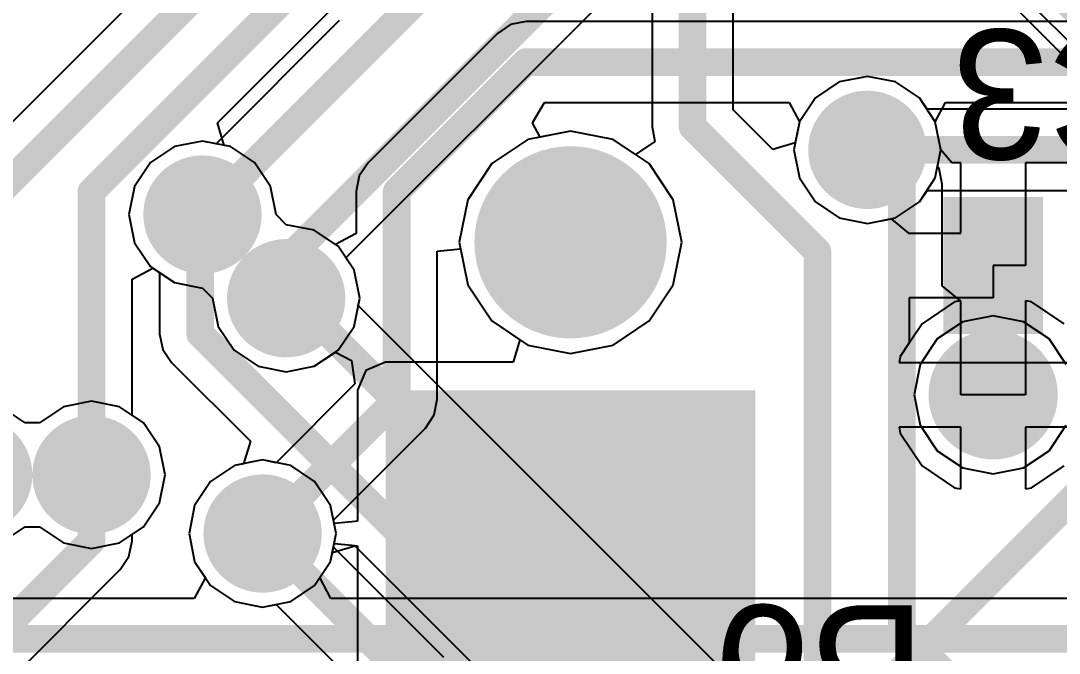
# Model space of a CAD drawing. Header units: millimetres. Extents: x 73 to 190, y 73 to 267.
# Drawn here: x 84.67 to 90.28, y 91.68 to 95.1 of the extents above; entities that cross this region are included whole.
import ezdxf

# ---------------------------------------------------------------- set-up
doc = ezdxf.new("R2010")
doc.units = ezdxf.units.MM
for name, color, linetype in [('BottomLayer', 5, 'Continuous'), ('BottomOverlay', 54, 'Continuous'), ('BottomPaste', 16, 'Continuous'), ('BottomSolder', 6, 'Continuous'), ('DrillDrawing', 1, 'Continuous'), ('KeepOutLayer', 6, 'Continuous'), ('Mechanical1', 6, 'Continuous'), ('MidLayer1', 16, 'Continuous'), ('MidLayer2', 76, 'Continuous'), ('MultiLayer', 9, 'Continuous'), ('PadHoleLayer', 156, 'Continuous'), ('TopLayer', 1, 'Continuous'), ('TopOverlay', 2, 'Continuous'), ('TopSolder', 216, 'Continuous'), ('ViaHoleLayer', 16, 'Continuous')]:
    doc.layers.add(name, color=color, linetype=linetype)

msp = doc.modelspace()

# ---------------------------------------------------------------- linework, layer by layer
at = {"layer": 'BottomLayer'}
for p, q in [((88.54297505999999, 98.47253101999999), (84.25499785999999, 94.18455381999999)), ((85.73113409999999, 94.54570118), (88.93375152, 97.74831859999999)), ((87.31611188, 95.07752384), (87.24499696, 95.03000551999999)), ((87.40000046, 95.0942091), (87.31611188, 95.07752384)), ((90.62357795999999, 95.0942091), (87.40000046, 95.0942091)), ((87.24499696, 95.03000551999999), (86.54499582, 94.33000184)), ((87.43409996, 94.54685687999999), (87.4993932, 94.65578986)), ((87.4993932, 94.65578986), (88.82210581999999, 94.65578986)), ((88.82210581999999, 94.65578986), (88.87749559999999, 94.55216548)), ((89.61223632, 94.55216548), (89.66762609999999, 94.65578986)), ((89.66762609999999, 94.65578986), (91.14915221999999, 94.65578986)), ((85.76799966, 94.4241698), (85.73113409999999, 94.54570118)), ((87.47577374, 94.46889157999999), (87.43409996, 94.54685687999999)), ((87.63999998, 94.50155851999999), (87.47577374, 94.46889157999999)), ((87.87020525999999, 94.4557674), (87.63999998, 94.50155851999999)), ((88.87749559999999, 94.55216548), (88.84722642, 94.39999916)), ((89.6425055, 94.40000169999999), (89.61223632, 94.55216548)), ((88.06536616, 94.32536633999999), (87.87020525999999, 94.4557674)), ((85.80216774, 94.41737275999999), (85.76799966, 94.4241698)), ((85.9311718, 94.33117532), (85.80216774, 94.41737275999999)), ((88.84722642, 94.39999916), (88.87749559999999, 94.24783029999999)), ((89.70079849999999, 94.32897059999999), (89.6425055, 94.40000169999999)), ((86.01736924, 94.20217126), (85.9311718, 94.33117532)), ((86.54499582, 94.33000184), (86.49747495999999, 94.25888692)), ((89.74999322, 94.32897059999999), (89.70079849999999, 94.32897059999999)), ((89.74999322, 93.94996958), (89.74999322, 94.32897059999999)), ((90.3789912, 94.32897059999999), (90.09998997999999, 94.32897059999999)), ((90.09998997999999, 94.32897059999999), (90.09998997999999, 93.7749712)), ((88.19576722, 94.13020544), (88.06536616, 94.32536633999999)), ((86.49747495999999, 94.25888692), (86.48078969999999, 94.17499833999999)), ((88.87749559999999, 94.24783029999999), (88.96369304, 94.11882623999999)), ((86.04763842, 94.05000494), (86.01736924, 94.20217126)), ((86.48078969999999, 94.17499833999999), (86.48078969999999, 93.94847605999999)), ((88.24155834, 93.90000015999999), (88.19576722, 94.13020544)), ((88.96369304, 94.11882623999999), (89.0926971, 94.0326288)), ((86.10254814, 93.99509522), (86.04763842, 94.05000494)), ((86.25471445999999, 93.96482603999999), (86.10254814, 93.99509522)), ((89.0926971, 94.0326288), (89.24486596, 94.00235962)), ((89.24486596, 94.00235962), (89.37281845999999, 94.02781042)), ((89.37281845999999, 94.02781042), (89.46766968, 93.94996958)), ((86.36878331999999, 93.88860826), (86.25471445999999, 93.96482603999999)), ((86.48078969999999, 93.94847605999999), (86.36878331999999, 93.88860826)), ((89.46766968, 93.94996958), (89.74999322, 93.94996958)), ((88.19576722, 93.66979488), (88.24155834, 93.90000015999999)), ((86.91920893999999, 93.85157506), (87.0455968, 93.8640236)), ((86.91920893999999, 93.04999932), (86.91920893999999, 93.85157506)), ((87.0455968, 93.8640236), (87.08423273999999, 93.66979488)), ((90.09998997999999, 93.7749712), (89.9249916, 93.7749712)), ((89.9249916, 93.7749712), (89.9249916, 93.59997281999999)), ((85.26920969999999, 93.70068382), (85.38121608, 93.76055162)), ((85.38121608, 93.76055162), (85.49783002, 93.68263204)), ((85.26920969999999, 92.96504648), (85.26920969999999, 93.70068382)), ((85.49783002, 93.68263204), (85.64999634, 93.65236286)), ((87.08423273999999, 93.66979488), (87.2146338, 93.47463398)), ((88.06536616, 93.47463398), (88.19576722, 93.66979488)), ((85.64999634, 93.65236286), (85.70490606, 93.59745314)), ((89.9249916, 93.59997281999999), (89.470992, 93.59997281999999)), ((89.470992, 93.59997281999999), (89.470992, 93.35562481999999)), ((85.70490606, 93.59745314), (85.73517523999999, 93.44528681999999)), ((85.73517523999999, 93.44528681999999), (85.82137268, 93.31628275999999)), ((87.2146338, 93.47463398), (87.40979469999999, 93.34423292)), ((87.87020525999999, 93.34423292), (88.06536616, 93.47463398)), ((87.40979469999999, 93.34423292), (87.63999998, 93.29844179999999)), ((87.63999998, 93.29844179999999), (87.87020525999999, 93.34423292)), ((89.470992, 93.35562481999999), (89.42254657999999, 93.28312306)), ((85.82137268, 93.31628275999999), (85.95037674, 93.23008532)), ((86.25471445999999, 93.23008532), (86.36878331999999, 93.3063031)), ((86.36878331999999, 93.3063031), (86.4556183, 93.25988968)), ((89.42254657999999, 93.28312306), (89.41595781999999, 93.24999892)), ((85.95037674, 93.23008532), (86.1025456, 93.19981614)), ((86.1025456, 93.19981614), (86.25471445999999, 93.23008532)), ((86.4556183, 93.25988968), (86.47425428, 93.13426382)), ((89.41595781999999, 93.24999892), (90.44750008, 93.24999892)), ((86.47425428, 93.13426382), (86.04809308, 92.70810008)), ((86.90252368, 92.96611073999999), (86.91920893999999, 93.04999932)), ((85.33117299999999, 92.92364448), (85.26920969999999, 92.96504648)), ((86.85500282, 92.89499328), (86.90252368, 92.96611073999999)), ((85.41737044, 92.79464042), (85.33117299999999, 92.92364448)), ((86.35810008, 92.39809308), (86.85500282, 92.89499328)), ((89.75000084, 92.90000216), (89.41595781999999, 92.90000216)), ((89.41595781999999, 92.90000216), (89.42254657999999, 92.86687802)), ((89.75000084, 92.56595913999999), (89.75000084, 92.90000216)), ((90.43404061999999, 92.90000216), (90.0999976, 92.90000216)), ((90.0999976, 92.90000216), (90.0999976, 92.56595913999999)), ((89.42254657999999, 92.86687802), (89.54044067999999, 92.69044199999999)), ((85.44763961999999, 92.64247155999999), (85.41737044, 92.79464042)), ((85.9749995, 92.72263903999999), (85.82283063999999, 92.69236986)), ((86.04809308, 92.70810008), (85.9749995, 92.72263903999999)), ((85.82283063999999, 92.69236986), (85.69382657999999, 92.60617242)), ((89.54044067999999, 92.69044199999999), (89.7168767, 92.57254789999999)), ((90.13312173999999, 92.57254789999999), (90.30955775999999, 92.69044199999999)), ((85.41737044, 92.4903027), (85.44763961999999, 92.64247155999999)), ((85.69382657999999, 92.60617242), (85.60762914, 92.47716836)), ((89.7168767, 92.57254789999999), (89.75000084, 92.56595913999999)), ((90.0999976, 92.56595913999999), (90.13312173999999, 92.57254789999999)), ((85.33117299999999, 92.36129864), (85.41737044, 92.4903027)), ((85.60762914, 92.47716836), (85.57735996, 92.32499949999999)), ((86.37263904, 92.32499949999999), (86.35810008, 92.39809308)), ((84.56217022, 92.2751012), (84.69117174, 92.36129864)), ((84.69117174, 92.36129864), (84.7688297, 92.36129864)), ((84.7688297, 92.36129864), (84.89783122, 92.2751012)), ((85.20216893999999, 92.2751012), (85.33117299999999, 92.36129864)), ((85.57735996, 92.32499949999999), (85.60762914, 92.17283064)), ((86.34236985999999, 92.17283064), (86.37263904, 92.32499949999999)), ((84.89783122, 92.2751012), (85.05000007999999, 92.24483201999999)), ((85.05000007999999, 92.24483201999999), (85.20216893999999, 92.2751012)), ((85.60762914, 92.17283064), (85.66549542, 92.08622679999999)), ((86.28450357999999, 92.08622679999999), (86.34236985999999, 92.17283064)), ((85.66549542, 92.08622679999999), (85.60562761999999, 91.97422042)), ((86.34437138, 91.97422042), (86.28450357999999, 92.08622679999999)), ((85.60562761999999, 91.97422042), (83.108673, 91.97422042)), ((91.51360412, 91.97422042), (86.34437138, 91.97422042))]:
    msp.add_line(p, q, dxfattribs=at)
for points, const_width in [([(84.41000136, 94.02955032), (88.69797856, 98.31752752)], 0.1499997), ([(85.05000007999999, 94.17457669999999), (88.84295159999999, 97.96752821999999)], 0.1499997), ([(86.69999931999999, 94.17499833999999), (87.40000046, 94.87499948)], 0.1499997), ([(87.40000046, 94.87499948), (91.14915221999999, 94.87499948)], 0.1499997), ([(85.05000007999999, 92.64247155999999), (85.05000007999999, 94.17457669999999)], 0.1499997), ([(86.69999931999999, 93.04999932), (86.69999931999999, 94.17499833999999)], 0.1499997), ([(89.9249916, 93.7749712), (89.92499921999999, 93.77496357999999)], 0.254), ([(89.92499921999999, 93.07500053999999), (89.92499921999999, 93.77496357999999)], 0.254), ([(85.9749995, 92.32499949999999), (86.69999931999999, 93.04999932)], 0.1499997), ([(78.67501156, 91.7550108), (92.5999672, 91.7550108)], 0.1499997)]:
    msp.add_lwpolyline(points, dxfattribs=dict(at, const_width=const_width))
for points, const_width in [([(87.36249989999999, 94.87499948, 1), (87.43750102, 94.87499948, 1)], 0.07499858), ([(87.36249989999999, 94.87499948, 1), (87.43750102, 94.87499948, 1)], 0.07499858), ([(89.11986748, 94.39999916, 1), (89.36986444, 94.39999916, 1)], 0.2499995), ([(87.41499916, 93.90000015999999, 1), (87.86500079999999, 93.90000015999999, 1)], 0.4499991), ([(85.5250004, 94.0500024, 1), (85.77499736, 94.0500024, 1)], 0.2499995), ([(85.01249951999999, 94.17457669999999, 1), (85.08750064, 94.17457669999999, 1)], 0.07499858), ([(85.01249951999999, 94.17457669999999, 1), (85.08750064, 94.17457669999999, 1)], 0.07499858), ([(86.66249875999999, 94.17499833999999, 1), (86.73749988, 94.17499833999999, 1)], 0.07499858), ([(86.66249875999999, 94.17499833999999, 1), (86.73749988, 94.17499833999999, 1)], 0.07499858), ([(89.8614916, 93.7749712, 1), (89.98849159999999, 93.7749712, 1)], 0.127), ([(89.86149922, 93.77496357999999, 1), (89.98849922, 93.77496357999999, 1)], 0.127), ([(89.86149922, 93.77496357999999, 1), (89.98849922, 93.77496357999999, 1)], 0.127), ([(85.97754712, 93.59745568, 1), (86.22754408, 93.59745568, 1)], 0.2499995), ([(89.78529922, 93.07500053999999, 1), (90.06469922, 93.07500053999999, 1)], 0.2794), ([(89.86149922, 93.07500053999999, 1), (89.98849922, 93.07500053999999, 1)], 0.127), ([(86.66249875999999, 93.04999932, 1), (86.73749988, 93.04999932, 1)], 0.07499858), ([(86.66249875999999, 93.04999932, 1), (86.73749988, 93.04999932, 1)], 0.07499858), ([(84.9250016, 92.64247155999999, 1), (85.17499855999999, 92.64247155999999, 1)], 0.2499995), ([(85.01249951999999, 92.64247155999999, 1), (85.08750064, 92.64247155999999, 1)], 0.07499858), ([(85.85000102, 92.32499949999999, 1), (86.09999798, 92.32499949999999, 1)], 0.2499995), ([(85.93749894, 92.32499949999999, 1), (86.01250006, 92.32499949999999, 1)], 0.07499858)]:
    msp.add_lwpolyline(points, format="xyb", close=True, dxfattribs=dict(at, const_width=const_width))
msp.add_solid([(89.724992, 93.47497179999999), (90.1249912, 93.47497179999999), (89.724992, 94.0749706), (90.1249912, 94.0749706)], dxfattribs=at)
at = {"layer": 'BottomPaste'}
msp.add_solid([(89.77499189999999, 93.5249717), (90.0749913, 93.5249717), (89.77499189999999, 94.0249707), (90.0749913, 94.0249707)], dxfattribs=at)
at = {"layer": 'BottomSolder'}
for points, const_width in [([(89.08486628, 94.39999916, 1), (89.40486564, 94.39999916, 1)], 0.31999936), ([(87.3800005, 93.90000015999999, 1), (87.89999945999999, 93.90000015999999, 1)], 0.51999896), ([(85.4899992, 94.0500024, 1), (85.80999856, 94.0500024, 1)], 0.31999936), ([(85.94254592, 93.59745568, 1), (86.26254528, 93.59745568, 1)], 0.31999936), ([(89.75030056, 93.07500053999999, 1), (90.09969788, 93.07500053999999, 1)], 0.34939986), ([(84.25000168, 92.64247155999999, 1), (84.57000104, 92.64247155999999, 1)], 0.31999936), ([(84.89000039999999, 92.64247155999999, 1), (85.20999976, 92.64247155999999, 1)], 0.31999936), ([(85.81499982, 92.32499949999999, 1), (86.13499918, 92.32499949999999, 1)], 0.31999936)]:
    msp.add_lwpolyline(points, format="xyb", close=True, dxfattribs=dict(at, const_width=const_width))
msp.add_solid([(89.65499213999999, 93.40497194), (90.19499105999999, 93.40497194), (89.65499213999999, 94.14497046), (90.19499105999999, 94.14497046)], dxfattribs=at)
at = {"layer": 'DrillDrawing', "const_width": 0.1499997}
msp.add_lwpolyline([(74.93100075999999, 89.96974386, -0.5181223231996762), (98.94092226, 126.98035056)], format="xyb", dxfattribs=at)
at = {"layer": 'DrillDrawing'}
for points, const_width in [([(89.19486606, 94.39999916, 1), (89.29486586, 94.39999916, 1)], 0.0999998), ([(85.59999898, 94.0500024, 1), (85.69999878, 94.0500024, 1)], 0.0999998), ([(86.0525457, 93.59745568, 1), (86.1525455, 93.59745568, 1)], 0.0999998), ([(89.84879921999999, 93.07500053999999, 1), (90.00119921999999, 93.07500053999999, 1)], 0.1524), ([(85.00000018, 92.64247155999999, 1), (85.09999997999999, 92.64247155999999, 1)], 0.0999998), ([(85.92499959999999, 92.32499949999999, 1), (86.0249994, 92.32499949999999, 1)], 0.0999998)]:
    msp.add_lwpolyline(points, format="xyb", close=True, dxfattribs=dict(at, const_width=const_width))
at = {"layer": 'KeepOutLayer', "const_width": 0.1499997}
msp.add_lwpolyline([(74.93100075999999, 89.96974386, -0.5181223231996762), (98.94092226, 126.98035056)], format="xyb", dxfattribs=at)
at = {"layer": 'Mechanical1', "const_width": 0.1499997}
msp.add_lwpolyline([(74.93100075999999, 89.96974386, -0.5181223231996762), (98.94092226, 126.98035056)], format="xyb", dxfattribs=at)
at = {"layer": 'MidLayer1'}
for p, q in [((88.69420158, 96.52078994), (90.41439371999999, 94.80059526)), ((89.24486596, 94.7976387), (89.0926971, 94.76736951999999)), ((89.39703482, 94.76736951999999), (89.24486596, 94.7976387)), ((89.0926971, 94.76736951999999), (88.96369304, 94.68117208)), ((89.52603888, 94.68117208), (89.39703482, 94.76736951999999)), ((88.96369304, 94.68117208), (88.87749559999999, 94.55216802)), ((89.56744087999999, 94.61920878), (89.52603888, 94.68117208)), ((90.51065464, 94.61920878), (89.56744087999999, 94.61920878)), ((87.63999998, 94.50155851999999), (87.40979469999999, 94.4557674)), ((87.87020525999999, 94.4557674), (87.63999998, 94.50155851999999)), ((88.87749559999999, 94.55216802), (88.84722642, 94.39999916)), ((85.64999888, 94.44764194), (85.49783002, 94.41737275999999)), ((85.80216774, 94.41737275999999), (85.64999888, 94.44764194)), ((87.40979469999999, 94.4557674), (87.2146338, 94.32536633999999)), ((88.06536616, 94.32536633999999), (87.87020525999999, 94.4557674)), ((85.49783002, 94.41737275999999), (85.36882596, 94.33117532)), ((85.9311718, 94.33117532), (85.80216774, 94.41737275999999)), ((88.84722642, 94.39999916), (88.87749559999999, 94.24783029999999)), ((85.36882596, 94.33117532), (85.28262851999999, 94.20217126)), ((86.01736924, 94.20217126), (85.9311718, 94.33117532)), ((87.2146338, 94.32536633999999), (87.08423273999999, 94.13020544)), ((88.19576722, 94.13020544), (88.06536616, 94.32536633999999)), ((88.87749559999999, 94.24783029999999), (88.96369304, 94.11882623999999)), ((85.28262851999999, 94.20217126), (85.25235934, 94.0500024)), ((86.04763842, 94.05000494), (86.01736924, 94.20217126)), ((89.52603888, 94.11882623999999), (89.56744087999999, 94.18078953999999)), ((89.56744087999999, 94.18078953999999), (91.4326086, 94.18078953999999)), ((87.08423273999999, 94.13020544), (87.03844162, 93.90000015999999)), ((88.24155834, 93.90000015999999), (88.19576722, 94.13020544)), ((88.96369304, 94.11882623999999), (89.0926971, 94.0326288)), ((89.39703482, 94.0326288), (89.52603888, 94.11882623999999)), ((85.25235934, 94.0500024), (85.28262851999999, 93.89783354)), ((86.10254814, 93.99509522), (86.04763842, 94.05000494)), ((86.25471445999999, 93.96482603999999), (86.10254814, 93.99509522)), ((89.0926971, 94.0326288), (89.24486596, 94.00235962)), ((89.24486596, 94.00235962), (89.39703482, 94.0326288)), ((86.38371852, 93.8786286), (86.25471445999999, 93.96482603999999)), ((85.28262851999999, 93.89783354), (85.36882596, 93.76882948)), ((87.03844162, 93.90000015999999), (87.08423273999999, 93.66979488)), ((88.19576722, 93.66979488), (88.24155834, 93.90000015999999)), ((86.46991596, 93.74962454), (86.38371852, 93.8786286)), ((85.36882596, 93.76882948), (85.49783002, 93.68263204)), ((86.50018514, 93.59745568), (86.46991596, 93.74962454)), ((85.49783002, 93.68263204), (85.64999634, 93.65236286)), ((87.08423273999999, 93.66979488), (87.2146338, 93.47463398)), ((88.06536616, 93.47463398), (88.19576722, 93.66979488)), ((85.64999634, 93.65236286), (85.70490606, 93.59745314)), ((85.70490606, 93.59745314), (85.73517523999999, 93.44528681999999)), ((86.46991596, 93.44528681999999), (86.50018514, 93.59745568)), ((89.7168767, 93.57745317999999), (89.54044067999999, 93.45955907999999)), ((89.75000084, 93.58404193999999), (89.7168767, 93.57745317999999)), ((89.75000084, 93.24999892), (89.75000084, 93.58404193999999)), ((90.13312173999999, 93.57745317999999), (90.0999976, 93.58404193999999)), ((90.0999976, 93.58404193999999), (90.0999976, 93.24999892)), ((90.30955775999999, 93.45955907999999), (90.13312173999999, 93.57745317999999)), ((85.73517523999999, 93.44528681999999), (85.82137268, 93.31628275999999)), ((86.38371852, 93.31628275999999), (86.46991596, 93.44528681999999)), ((87.2146338, 93.47463398), (87.40979469999999, 93.34423292)), ((87.87020525999999, 93.34423292), (88.06536616, 93.47463398)), ((89.54044067999999, 93.45955907999999), (89.42254657999999, 93.28312306)), ((87.40979469999999, 93.34423292), (87.63999998, 93.29844179999999)), ((87.63999998, 93.29844179999999), (87.87020525999999, 93.34423292)), ((85.82137268, 93.31628275999999), (85.95037674, 93.23008532)), ((86.25471445999999, 93.23008532), (86.38371852, 93.31628275999999)), ((89.42254657999999, 93.28312306), (89.41595781999999, 93.24999892)), ((85.95037674, 93.23008532), (86.1025456, 93.19981614)), ((86.1025456, 93.19981614), (86.25471445999999, 93.23008532)), ((89.41595781999999, 93.24999892), (89.75000084, 93.24999892)), ((90.0999976, 93.24999892), (90.43404061999999, 93.24999892)), ((85.05000007999999, 93.04011109999999), (84.89783122, 93.00984192)), ((85.20216893999999, 93.00984192), (85.05000007999999, 93.04011109999999)), ((84.69117174, 92.92364448), (84.56217022, 93.00984192)), ((84.89783122, 93.00984192), (84.7688297, 92.92364448)), ((85.33117299999999, 92.92364448), (85.20216893999999, 93.00984192)), ((84.7688297, 92.92364448), (84.69117174, 92.92364448)), ((85.41737044, 92.79464042), (85.33117299999999, 92.92364448)), ((89.75000084, 92.90000216), (89.41595781999999, 92.90000216)), ((89.41595781999999, 92.90000216), (89.42254657999999, 92.86687802)), ((89.75000084, 92.56595913999999), (89.75000084, 92.90000216)), ((90.43404061999999, 92.90000216), (90.0999976, 92.90000216)), ((90.0999976, 92.90000216), (90.0999976, 92.56595913999999)), ((89.42254657999999, 92.86687802), (89.54044067999999, 92.69044199999999)), ((85.44763961999999, 92.64247155999999), (85.41737044, 92.79464042)), ((85.9749995, 92.72263903999999), (85.82283063999999, 92.69236986)), ((86.12716836, 92.69236986), (85.9749995, 92.72263903999999)), ((85.82283063999999, 92.69236986), (85.69382657999999, 92.60617242)), ((86.25617242, 92.60617242), (86.12716836, 92.69236986)), ((89.54044067999999, 92.69044199999999), (89.7168767, 92.57254789999999)), ((90.13312173999999, 92.57254789999999), (90.30955775999999, 92.69044199999999)), ((85.41737044, 92.4903027), (85.44763961999999, 92.64247155999999)), ((85.69382657999999, 92.60617242), (85.60762914, 92.47716836)), ((86.34236985999999, 92.47716836), (86.25617242, 92.60617242)), ((89.7168767, 92.57254789999999), (89.75000084, 92.56595913999999)), ((90.0999976, 92.56595913999999), (90.13312173999999, 92.57254789999999)), ((85.33117299999999, 92.36129864), (85.41737044, 92.4903027)), ((85.60762914, 92.47716836), (85.57735996, 92.32499949999999)), ((86.37263904, 92.32499949999999), (86.34236985999999, 92.47716836)), ((85.26920969999999, 92.31989664), (85.33117299999999, 92.36129864)), ((85.26920969999999, 92.28500212), (85.26920969999999, 92.31989664)), ((85.57735996, 92.32499949999999), (85.60762914, 92.17283064)), ((86.35810008, 92.25190592), (86.37263904, 92.32499949999999)), ((85.25252444, 92.20111354), (85.26920969999999, 92.28500212)), ((86.95500516, 91.65500338), (86.35810008, 92.25190592)), ((85.20500612, 92.12999862), (85.25252444, 92.20111354)), ((85.60762914, 92.17283064), (85.69382657999999, 92.04382658)), ((83.7730989, 90.69809393999999), (85.20500612, 92.12999862)), ((85.69382657999999, 92.04382658), (85.82283063999999, 91.95762914)), ((85.82283063999999, 91.95762914), (85.9749995, 91.92735995999999)), ((85.9749995, 91.92735995999999), (86.04809308, 91.94189892)), ((86.04809308, 91.94189892), (86.5807895, 91.40919996))]:
    msp.add_line(p, q, dxfattribs=at)
at = {"layer": 'MidLayer1', "const_width": 0.1499997}
for points in [[(88.78499896, 96.73999956), (90.56939976, 94.95559876)], [(89.24486596, 94.39999916), (91.4326086, 94.39999916)], [(85.05000007999999, 92.28500212), (85.05000007999999, 92.64247155999999)], [(85.9749995, 92.32499949999999), (86.79999912, 91.49999987999999)], [(83.38999831999999, 90.62500036), (85.05000007999999, 92.28500212)]]:
    msp.add_lwpolyline(points, dxfattribs=at)
at = {"layer": 'MidLayer1'}
for points, const_width in [([(89.11986748, 94.39999916, 1), (89.36986444, 94.39999916, 1)], 0.2499995), ([(89.2073654, 94.39999916, 1), (89.28236652, 94.39999916, 1)], 0.07499858), ([(87.41499916, 93.90000015999999, 1), (87.86500079999999, 93.90000015999999, 1)], 0.4499991), ([(85.5250004, 94.0500024, 1), (85.77499736, 94.0500024, 1)], 0.2499995), ([(85.97754712, 93.59745568, 1), (86.22754408, 93.59745568, 1)], 0.2499995), ([(89.78529922, 93.07500053999999, 1), (90.06469922, 93.07500053999999, 1)], 0.2794), ([(84.9250016, 92.64247155999999, 1), (85.17499855999999, 92.64247155999999, 1)], 0.2499995), ([(85.01249951999999, 92.64247155999999, 1), (85.08750064, 92.64247155999999, 1)], 0.07499858), ([(85.85000102, 92.32499949999999, 1), (86.09999798, 92.32499949999999, 1)], 0.2499995), ([(85.93749894, 92.32499949999999, 1), (86.01250006, 92.32499949999999, 1)], 0.07499858), ([(85.01249951999999, 92.28500212, 1), (85.08750064, 92.28500212, 1)], 0.07499858), ([(85.01249951999999, 92.28500212, 1), (85.08750064, 92.28500212, 1)], 0.07499858)]:
    msp.add_lwpolyline(points, format="xyb", close=True, dxfattribs=dict(at, const_width=const_width))
at = {"layer": 'MidLayer2'}
for p, q in [((89.14393652, 96.17619576), (90.8111976, 94.50893468)), ((89.24486596, 94.7976387), (89.0926971, 94.76736951999999)), ((89.39703482, 94.76736951999999), (89.24486596, 94.7976387)), ((89.0926971, 94.76736951999999), (88.96369304, 94.68117208)), ((89.52603888, 94.68117208), (89.39703482, 94.76736951999999)), ((88.96369304, 94.68117208), (88.87749559999999, 94.55216802)), ((89.61223632, 94.55216802), (89.52603888, 94.68117208)), ((87.63999998, 94.50155851999999), (87.40979469999999, 94.4557674)), ((87.87020525999999, 94.4557674), (87.63999998, 94.50155851999999)), ((88.87749559999999, 94.55216802), (88.84722642, 94.39999916)), ((89.6425055, 94.39999916), (89.61223632, 94.55216802)), ((85.64999888, 94.44764194), (85.49783002, 94.41737275999999)), ((85.80216774, 94.41737275999999), (85.64999888, 94.44764194)), ((87.40979469999999, 94.4557674), (87.2146338, 94.32536633999999)), ((88.06536616, 94.32536633999999), (87.87020525999999, 94.4557674)), ((85.49783002, 94.41737275999999), (85.36882596, 94.33117532)), ((85.9311718, 94.33117532), (85.80216774, 94.41737275999999)), ((88.84722642, 94.39999916), (88.87749559999999, 94.24783029999999)), ((89.61223632, 94.24783029999999), (89.6425055, 94.39999916)), ((85.36882596, 94.33117532), (85.28262851999999, 94.20217126)), ((86.01736924, 94.20217126), (85.9311718, 94.33117532)), ((87.2146338, 94.32536633999999), (87.08423273999999, 94.13020544)), ((88.19576722, 94.13020544), (88.06536616, 94.32536633999999)), ((88.87749559999999, 94.24783029999999), (88.96369304, 94.11882623999999)), ((89.52603888, 94.11882623999999), (89.61223632, 94.24783029999999)), ((85.28262851999999, 94.20217126), (85.25235934, 94.0500024)), ((86.04763842, 94.05000494), (86.01736924, 94.20217126)), ((87.08423273999999, 94.13020544), (87.03844162, 93.90000015999999)), ((88.24155834, 93.90000015999999), (88.19576722, 94.13020544)), ((88.96369304, 94.11882623999999), (89.0926971, 94.0326288)), ((89.39703482, 94.0326288), (89.52603888, 94.11882623999999)), ((85.25235934, 94.0500024), (85.28262851999999, 93.89783354)), ((86.10254814, 93.99509522), (86.04763842, 94.05000494)), ((86.25471445999999, 93.96482603999999), (86.10254814, 93.99509522)), ((89.0926971, 94.0326288), (89.24486596, 94.00235962)), ((89.24486596, 94.00235962), (89.39703482, 94.0326288)), ((86.38371852, 93.8786286), (86.25471445999999, 93.96482603999999)), ((85.28262851999999, 93.89783354), (85.36882596, 93.76882948)), ((87.03844162, 93.90000015999999), (87.08423273999999, 93.66979488)), ((88.19576722, 93.66979488), (88.24155834, 93.90000015999999)), ((86.46991596, 93.74962454), (86.38371852, 93.8786286)), ((85.36882596, 93.76882948), (85.41833564, 93.73574852)), ((85.41833564, 93.73574852), (85.41833564, 93.40484748)), ((86.50018514, 93.59745568), (86.46991596, 93.74962454)), ((87.08423273999999, 93.66979488), (87.2146338, 93.47463398)), ((88.06536616, 93.47463398), (88.19576722, 93.66979488)), ((86.49242036, 93.55842349999999), (86.50018514, 93.59745568)), ((88.93611625999999, 91.1147276), (86.49242036, 93.55842349999999)), ((89.92499921999999, 93.50261716), (89.76135717999999, 93.47006705999999)), ((90.08864125999999, 93.47006705999999), (89.92499921999999, 93.50261716)), ((87.2146338, 93.47463398), (87.40979469999999, 93.34423292)), ((87.87020525999999, 93.34423292), (88.06536616, 93.47463398)), ((89.76135717999999, 93.47006705999999), (89.62262745999999, 93.37737229999999)), ((90.22737097999999, 93.37737229999999), (90.08864125999999, 93.47006705999999)), ((85.41833564, 93.40484748), (85.4350209, 93.3209589)), ((89.62262745999999, 93.37737229999999), (89.52993269999999, 93.23864257999999)), ((90.32006573999999, 93.23864257999999), (90.22737097999999, 93.37737229999999)), ((85.4350209, 93.3209589), (85.48254175999999, 93.24984398)), ((87.40979469999999, 93.34423292), (87.63999998, 93.29844179999999)), ((87.63999998, 93.29844179999999), (87.87020525999999, 93.34423292)), ((85.48254175999999, 93.24984398), (85.90872836, 92.82365738)), ((89.52993269999999, 93.23864257999999), (89.4973826, 93.07500053999999)), ((85.05000007999999, 93.04011109999999), (84.89783122, 93.00984192)), ((85.20216893999999, 93.00984192), (85.05000007999999, 93.04011109999999)), ((89.4973826, 93.07500053999999), (89.52993269999999, 92.91135849999999)), ((84.69117174, 92.92364448), (84.56217022, 93.00984192)), ((84.89783122, 93.00984192), (84.7688297, 92.92364448)), ((85.33117299999999, 92.92364448), (85.20216893999999, 93.00984192)), ((84.7688297, 92.92364448), (84.69117174, 92.92364448)), ((85.41737044, 92.79464042), (85.33117299999999, 92.92364448)), ((89.52993269999999, 92.91135849999999), (89.62262745999999, 92.77262877999999)), ((90.22737097999999, 92.77262877999999), (90.32006573999999, 92.91135849999999)), ((85.90872836, 92.82365738), (85.87186279999999, 92.70212346)), ((85.44763961999999, 92.64247155999999), (85.41737044, 92.79464042)), ((89.62262745999999, 92.77262877999999), (89.76135717999999, 92.67993401999999)), ((90.08864125999999, 92.67993401999999), (90.22737097999999, 92.77262877999999)), ((85.87186279999999, 92.70212346), (85.82283063999999, 92.69236986)), ((85.82283063999999, 92.69236986), (85.69382657999999, 92.60617242)), ((89.76135717999999, 92.67993401999999), (89.92499921999999, 92.64738392)), ((89.92499921999999, 92.64738392), (90.08864125999999, 92.67993401999999)), ((85.41737044, 92.4903027), (85.44763961999999, 92.64247155999999)), ((85.69382657999999, 92.60617242), (85.60762914, 92.47716836)), ((85.33117299999999, 92.36129864), (85.41737044, 92.4903027)), ((85.60762914, 92.47716836), (85.57735996, 92.32499949999999)), ((84.56217022, 92.2751012), (84.69117174, 92.36129864)), ((84.69117174, 92.36129864), (84.7688297, 92.36129864)), ((84.7688297, 92.36129864), (84.89783122, 92.2751012)), ((85.20216893999999, 92.2751012), (85.33117299999999, 92.36129864)), ((85.57735996, 92.32499949999999), (85.60762914, 92.17283064)), ((84.89783122, 92.2751012), (85.05000007999999, 92.24483201999999)), ((85.05000007999999, 92.24483201999999), (85.20216893999999, 92.2751012)), ((86.35212346, 92.2218628), (86.47365737999999, 92.25872835999999)), ((86.47365737999999, 92.25872835999999), (91.0817711, 87.65061464)), ((86.34236985999999, 92.17283064), (86.35212346, 92.2218628)), ((85.60762914, 92.17283064), (85.69382657999999, 92.04382658)), ((86.25617242, 92.04382658), (86.34236985999999, 92.17283064)), ((85.69382657999999, 92.04382658), (85.82283063999999, 91.95762914)), ((86.12716836, 91.95762914), (86.25617242, 92.04382658)), ((85.82283063999999, 91.95762914), (85.9749995, 91.92735995999999)), ((85.9749995, 91.92735995999999), (86.12716836, 91.95762914))]:
    msp.add_line(p, q, dxfattribs=at)
for points, const_width in [([(89.11986748, 94.39999916, 1), (89.36986444, 94.39999916, 1)], 0.2499995), ([(87.41499916, 93.90000015999999, 1), (87.86500079999999, 93.90000015999999, 1)], 0.4499991), ([(85.5250004, 94.0500024, 1), (85.77499736, 94.0500024, 1)], 0.2499995), ([(85.6000447, 94.03754878, 1), (85.67504582, 94.03754878, 1)], 0.07499858), ([(85.6000447, 94.03754878, 1), (85.67504582, 94.03754878, 1)], 0.07499858), ([(85.61249832, 94.0500024, 1), (85.68749944, 94.0500024, 1)], 0.07499858), ([(85.97754712, 93.59745568, 1), (86.22754408, 93.59745568, 1)], 0.2499995), ([(86.06504504, 93.59745568, 1), (86.14004616, 93.59745568, 1)], 0.07499858), ([(86.10588062, 93.59745568, 1), (86.18088173999999, 93.59745568, 1)], 0.07499858), ([(86.10588062, 93.59745568, 1), (86.18088173999999, 93.59745568, 1)], 0.07499858), ([(85.6000447, 93.40484748, 1), (85.67504582, 93.40484748, 1)], 0.07499858), ([(85.6000447, 93.40484748, 1), (85.67504582, 93.40484748, 1)], 0.07499858), ([(89.78529922, 93.07500053999999, 1), (90.06469922, 93.07500053999999, 1)], 0.2794), ([(84.9250016, 92.64247155999999, 1), (85.17499855999999, 92.64247155999999, 1)], 0.2499995), ([(85.85000102, 92.32499949999999, 1), (86.09999798, 92.32499949999999, 1)], 0.2499995)]:
    msp.add_lwpolyline(points, format="xyb", close=True, dxfattribs=dict(at, const_width=const_width))
at = {"layer": 'MidLayer2', "const_width": 0.1499997}
for points in [[(85.63754526, 94.03754878), (85.64999888, 94.0500024)], [(85.63754526, 93.40484748), (85.63754526, 94.03754878)], [(86.1025456, 93.59745568), (86.14338117999999, 93.59745568)], [(86.14338117999999, 93.59745568), (91.6452193, 88.09561756)], [(85.63754526, 93.40484748), (91.23677459999999, 87.80561813999999)]]:
    msp.add_lwpolyline(points, dxfattribs=at)
at = {"layer": 'MultiLayer'}
for points, const_width in [([(89.11986748, 94.39999916, 1), (89.36986444, 94.39999916, 1)], 0.2499995), ([(87.41499916, 93.90000015999999, 1), (87.86500079999999, 93.90000015999999, 1)], 0.4499991), ([(85.5250004, 94.0500024, 1), (85.77499736, 94.0500024, 1)], 0.2499995), ([(85.97754712, 93.59745568, 1), (86.22754408, 93.59745568, 1)], 0.2499995), ([(89.78529922, 93.07500053999999, 1), (90.06469922, 93.07500053999999, 1)], 0.2794), ([(84.9250016, 92.64247155999999, 1), (85.17499855999999, 92.64247155999999, 1)], 0.2499995), ([(85.85000102, 92.32499949999999, 1), (86.09999798, 92.32499949999999, 1)], 0.2499995)]:
    msp.add_lwpolyline(points, format="xyb", close=True, dxfattribs=dict(at, const_width=const_width))
at = {"layer": 'PadHoleLayer', "const_width": 0.4499991}
msp.add_lwpolyline([(87.41499916, 93.90000015999999, 1), (87.86500079999999, 93.90000015999999, 1)], format="xyb", close=True, dxfattribs=at)
at = {"layer": 'TopLayer'}
for p, q in [((88.08079158, 96.60001), (88.08079158, 94.52499764)), ((88.51921082, 94.61579502), (88.51921082, 95.73599852)), ((86.42574028, 93.81573566), (87.79500347999999, 95.18499632)), ((86.3896291, 95.09964215999999), (85.72309245999999, 94.43310298)), ((89.24486596, 94.7976387), (89.0926971, 94.76736951999999)), ((89.39703482, 94.76736951999999), (89.24486596, 94.7976387)), ((89.0926971, 94.76736951999999), (88.96369304, 94.68117208)), ((89.52603888, 94.68117208), (89.39703482, 94.76736951999999)), ((88.96369304, 94.68117208), (88.87749559999999, 94.55216802)), ((89.61223632, 94.55216802), (89.52603888, 94.68117208)), ((88.73335567999999, 94.40165015999999), (88.51921082, 94.61579502)), ((87.63999998, 94.50155851999999), (87.40979469999999, 94.4557674)), ((87.87020525999999, 94.4557674), (87.63999998, 94.50155851999999)), ((88.08079158, 94.52499764), (88.09657768, 94.44562518)), ((88.87749559999999, 94.55216802), (88.85488959999999, 94.43851826)), ((89.6425055, 94.39999916), (89.61223632, 94.55216802)), ((85.64999888, 94.44764194), (85.49783002, 94.41737275999999)), ((85.72309245999999, 94.43310298), (85.64999888, 94.44764194)), ((87.40979469999999, 94.4557674), (87.2146338, 94.32536633999999)), ((87.99097972, 94.37506906), (87.87020525999999, 94.4557674)), ((88.09657768, 94.44562518), (87.99097972, 94.37506906)), ((85.49783002, 94.41737275999999), (85.36882596, 94.33117532)), ((88.85488959999999, 94.43851826), (88.73335567999999, 94.40165015999999)), ((89.62474074, 94.31069783999999), (89.6425055, 94.39999916)), ((85.36882596, 94.33117532), (85.28262851999999, 94.20217126)), ((87.2146338, 94.32536633999999), (87.08423273999999, 94.13020544)), ((89.63312273999999, 94.29815531999999), (89.62474074, 94.31069783999999)), ((89.649808, 94.21426674), (89.63312273999999, 94.29815531999999)), ((85.28262851999999, 94.20217126), (85.25235934, 94.0500024)), ((89.649808, 93.66420941999999), (89.649808, 94.21426674)), ((87.08423273999999, 94.13020544), (87.03844162, 93.90000015999999)), ((85.25235934, 94.0500024), (85.28262851999999, 93.89783354)), ((85.28262851999999, 93.89783354), (85.36882596, 93.76882948)), ((87.03844162, 93.90000015999999), (87.08423273999999, 93.66979488)), ((85.36882596, 93.76882948), (85.49783002, 93.68263204)), ((86.46991596, 93.74962454), (86.42574028, 93.81573566)), ((86.50018514, 93.59745568), (86.46991596, 93.74962454)), ((85.49783002, 93.68263204), (85.64999634, 93.65236286)), ((87.08423273999999, 93.66979488), (87.2146338, 93.47463398)), ((89.74798154, 93.58364062), (89.649808, 93.66420941999999)), ((85.64999634, 93.65236286), (85.70490606, 93.59745314)), ((85.70490606, 93.59745314), (85.73517523999999, 93.44528681999999)), ((86.46991596, 93.44528681999999), (86.50018514, 93.59745568)), ((89.75000084, 93.58404193999999), (89.74798154, 93.58364062)), ((89.75000084, 93.07500053999999), (89.75000084, 93.58404193999999)), ((90.13312173999999, 93.57745317999999), (90.0999976, 93.58404193999999)), ((90.0999976, 93.58404193999999), (90.0999976, 93.07500053999999)), ((90.30955775999999, 93.45955907999999), (90.13312173999999, 93.57745317999999)), ((85.73517523999999, 93.44528681999999), (85.82137268, 93.31628275999999)), ((86.38371852, 93.31628275999999), (86.46991596, 93.44528681999999)), ((87.2146338, 93.47463398), (87.3666401, 93.37306699999999)), ((87.3666401, 93.37306699999999), (87.32977453999999, 93.25153562)), ((85.82137268, 93.31628275999999), (85.95037674, 93.23008532)), ((86.25471445999999, 93.23008532), (86.38371852, 93.31628275999999)), ((85.95037674, 93.23008532), (86.1025456, 93.19981614)), ((86.1025456, 93.19981614), (86.25471445999999, 93.23008532)), ((86.5326565, 93.20715166), (86.48827254, 93.10000176)), ((86.6398064, 93.25153562), (86.5326565, 93.20715166)), ((87.32977453999999, 93.25153562), (86.6398064, 93.25153562)), ((86.48827254, 93.10000176), (86.48827254, 92.39151702)), ((85.05000007999999, 93.04011109999999), (84.89783122, 93.00984192)), ((85.20216893999999, 93.00984192), (85.05000007999999, 93.04011109999999)), ((90.0999976, 93.07500053999999), (89.75000084, 93.07500053999999)), ((84.69117174, 92.92364448), (84.56217022, 93.00984192)), ((84.89783122, 93.00984192), (84.7688297, 92.92364448)), ((85.33117299999999, 92.92364448), (85.20216893999999, 93.00984192)), ((84.7688297, 92.92364448), (84.69117174, 92.92364448)), ((85.41737044, 92.79464042), (85.33117299999999, 92.92364448)), ((85.44763961999999, 92.64247155999999), (85.41737044, 92.79464042)), ((85.9749995, 92.72263903999999), (85.82283063999999, 92.69236986)), ((86.12716836, 92.69236986), (85.9749995, 92.72263903999999)), ((85.82283063999999, 92.69236986), (85.69382657999999, 92.60617242)), ((86.25617242, 92.60617242), (86.12716836, 92.69236986)), ((85.41737044, 92.4903027), (85.44763961999999, 92.64247155999999)), ((85.69382657999999, 92.60617242), (85.60762914, 92.47716836)), ((86.34236985999999, 92.47716836), (86.25617242, 92.60617242)), ((85.33117299999999, 92.36129864), (85.41737044, 92.4903027)), ((85.60762914, 92.47716836), (85.57735996, 92.32499949999999)), ((86.36188467999999, 92.37907102), (86.34236985999999, 92.47716836)), ((86.45764014, 92.38850203999999), (86.36188467999999, 92.37907102)), ((86.48827254, 92.39151702), (86.45764014, 92.3884995)), ((86.45764014, 92.3884995), (86.45764014, 92.38850203999999)), ((84.56217022, 92.2751012), (84.69117174, 92.36129864)), ((84.69117174, 92.36129864), (84.7688297, 92.36129864)), ((84.7688297, 92.36129864), (84.89783122, 92.2751012)), ((85.20216893999999, 92.2751012), (85.33117299999999, 92.36129864)), ((85.57735996, 92.32499949999999), (85.60762914, 92.17283064)), ((84.89783122, 92.2751012), (85.05000007999999, 92.24483201999999)), ((85.05000007999999, 92.24483201999999), (85.20216893999999, 92.2751012)), ((86.34236985999999, 92.17283064), (86.36188467999999, 92.27092798)), ((86.36188467999999, 92.27092798), (86.45764014, 92.26149695999999)), ((86.45764014, 92.26149695999999), (86.45764014, 92.2614995)), ((86.45764014, 92.2614995), (86.48827254, 92.25848198)), ((86.48827254, 92.25848198), (86.48827254, 91.22034588)), ((85.60762914, 92.17283064), (85.69382657999999, 92.04382658)), ((86.25617242, 92.04382658), (86.34236985999999, 92.17283064)), ((85.69382657999999, 92.04382658), (85.82283063999999, 91.95762914)), ((86.12716836, 91.95762914), (86.25617242, 92.04382658)), ((85.82283063999999, 91.95762914), (85.9749995, 91.92735995999999)), ((85.9749995, 91.92735995999999), (86.12716836, 91.95762914))]:
    msp.add_line(p, q, dxfattribs=at)
at = {"layer": 'TopLayer', "const_width": 0.1499997}
for points in [[(88.3000012, 94.52499764), (88.3000012, 96.60001)], [(85.64999888, 94.0500024), (87.17499964, 95.57500316)], [(86.1025456, 93.80254798), (87.63999998, 95.34000236)], [(88.3000012, 94.52499764), (88.97500112, 93.84999771999999)], [(89.24486596, 94.39999916), (89.43059837999999, 94.21426674)], [(89.43059837999999, 91.80200841999999), (89.43059837999999, 94.21426674)], [(88.97500112, 91.59999714), (88.97500112, 93.84999771999999)], [(86.1025456, 93.59745568), (86.1025456, 93.80254798)], [(89.43059837999999, 91.80200841999999), (89.91499924, 91.31760756)]]:
    msp.add_lwpolyline(points, dxfattribs=at)
at = {"layer": 'TopLayer'}
for points, const_width in [([(89.11986748, 94.39999916, 1), (89.36986444, 94.39999916, 1)], 0.2499995), ([(88.26250064, 94.52499764, 1), (88.33750176, 94.52499764, 1)], 0.07499858), ([(88.26250064, 94.52499764, 1), (88.33750176, 94.52499764, 1)], 0.07499858), ([(89.2073654, 94.39999916, 1), (89.28236652, 94.39999916, 1)], 0.07499858), ([(87.41499916, 93.90000015999999, 1), (87.86500079999999, 93.90000015999999, 1)], 0.4499991), ([(85.5250004, 94.0500024, 1), (85.77499736, 94.0500024, 1)], 0.2499995), ([(89.39309782, 94.21426674, 1), (89.46809893999999, 94.21426674, 1)], 0.07499858), ([(89.39309782, 94.21426674, 1), (89.46809893999999, 94.21426674, 1)], 0.07499858), ([(85.61249832, 94.0500024, 1), (85.68749944, 94.0500024, 1)], 0.07499858), ([(88.93750055999999, 93.84999771999999, 1), (89.01250168, 93.84999771999999, 1)], 0.07499858), ([(88.93750055999999, 93.84999771999999, 1), (89.01250168, 93.84999771999999, 1)], 0.07499858), ([(85.97754712, 93.59745568, 1), (86.22754408, 93.59745568, 1)], 0.2499995), ([(86.06504504, 93.80254798, 1), (86.14004616, 93.80254798, 1)], 0.07499858), ([(86.06504504, 93.80254798, 1), (86.14004616, 93.80254798, 1)], 0.07499858), ([(86.06504504, 93.59745568, 1), (86.14004616, 93.59745568, 1)], 0.07499858), ([(89.78529922, 93.07500053999999, 1), (90.06469922, 93.07500053999999, 1)], 0.2794), ([(84.9250016, 92.64247155999999, 1), (85.17499855999999, 92.64247155999999, 1)], 0.2499995), ([(85.85000102, 92.32499949999999, 1), (86.09999798, 92.32499949999999, 1)], 0.2499995), ([(89.39309782, 91.80200841999999, 1), (89.46809893999999, 91.80200841999999, 1)], 0.07499858), ([(89.39309782, 91.80200841999999, 1), (89.46809893999999, 91.80200841999999, 1)], 0.07499858)]:
    msp.add_lwpolyline(points, format="xyb", close=True, dxfattribs=dict(at, const_width=const_width))
msp.add_solid([(88.63980748, 90.60000167999999), (88.63980748, 93.10000176), (86.6398064, 90.60000167999999), (86.6398064, 93.10000176)], dxfattribs=at)
at = {"layer": 'TopOverlay', "const_width": 0.1499997}
msp.add_lwpolyline([(89.13999951999999, 91.30000027999999), (90.84000119999999, 93.00000195999999)], dxfattribs=at)
at = {"layer": 'TopSolder'}
for points, const_width in [([(89.08486628, 94.39999916, 1), (89.40486564, 94.39999916, 1)], 0.31999936), ([(87.3800005, 93.90000015999999, 1), (87.89999945999999, 93.90000015999999, 1)], 0.51999896), ([(85.4899992, 94.0500024, 1), (85.80999856, 94.0500024, 1)], 0.31999936), ([(85.94254592, 93.59745568, 1), (86.26254528, 93.59745568, 1)], 0.31999936), ([(89.75030056, 93.07500053999999, 1), (90.09969788, 93.07500053999999, 1)], 0.34939986), ([(84.25000168, 92.64247155999999, 1), (84.57000104, 92.64247155999999, 1)], 0.31999936), ([(84.89000039999999, 92.64247155999999, 1), (85.20999976, 92.64247155999999, 1)], 0.31999936), ([(85.81499982, 92.32499949999999, 1), (86.13499918, 92.32499949999999, 1)], 0.31999936)]:
    msp.add_lwpolyline(points, format="xyb", close=True, dxfattribs=dict(at, const_width=const_width))
at = {"layer": 'ViaHoleLayer'}
for points, const_width in [([(89.19486606, 94.39999916, 1), (89.29486586, 94.39999916, 1)], 0.0999998), ([(85.59999898, 94.0500024, 1), (85.69999878, 94.0500024, 1)], 0.0999998), ([(86.0525457, 93.59745568, 1), (86.1525455, 93.59745568, 1)], 0.0999998), ([(89.84879921999999, 93.07500053999999, 1), (90.00119921999999, 93.07500053999999, 1)], 0.1524), ([(85.00000018, 92.64247155999999, 1), (85.09999997999999, 92.64247155999999, 1)], 0.0999998), ([(85.92499959999999, 92.32499949999999, 1), (86.0249994, 92.32499949999999, 1)], 0.0999998)]:
    msp.add_lwpolyline(points, format="xyb", close=True, dxfattribs=dict(at, const_width=const_width))

# ---------------------------------------------------------------- texts
at = {"layer": 'BottomOverlay'}
msp.add_text('C3', height=0.7000011399999999, rotation=180, dxfattribs=at).set_placement((90.90000108, 95.05000039999999))
at = {"layer": 'BottomOverlay', "text_generation_flag": 2}
msp.add_text('P9', height=0.7000011399999999, rotation=360, dxfattribs=at).set_placement((89.5604, 91.23679999999999))

doc.saveas('drawing.dxf')
